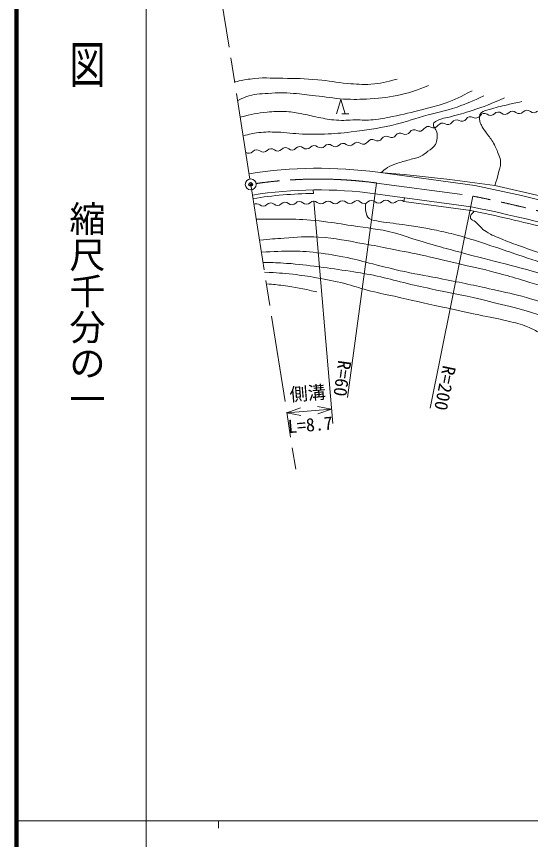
# Model space of a CAD drawing. Units: millimetres, scale not verified. Extents: x 40000 to 680000, y 20000 to 380000.
# Drawn here: x 40000 to 111268, y 202409 to 316557 of the extents above; entities that cross this region are included whole.
import ezdxf
from ezdxf.enums import TextEntityAlignment as Align

# ---------------------------------------------------------------- set-up
doc = ezdxf.new("R2010")
doc.units = ezdxf.units.MM
doc.header["$LTSCALE"] = 1000
doc.header["$PDMODE"] = 32
doc.header["$PDSIZE"] = 500
doc.linetypes.add('CHAIN', pattern=[18.5, 12, -1.5, 3.5, -1.5])
for name, color, linetype, lineweight in [('M-BGD', 7, 'Continuous', 13), ('M-BMK', 2, 'CHAIN', 13), ('M-BMK-SRVR', 3, 'Continuous', 13), ('M-STR-HTXT', 7, 'Continuous', 13), ('M-TTL', 2, 'Continuous', 140), ('M-TTL-BAND', 7, 'Continuous', 13)]:
    doc.layers.add(name, color=color, linetype=linetype, lineweight=lineweight)
doc.layers.add('M-OTRS', color=6, linetype='Continuous')
doc.styles.add('@ＭＳ ゴシック', font='')
doc.styles.add('ＭＳ ゴシック', font='')
doc.styles.get('@ＭＳ ゴシック').set_extended_font_data('@MS Gothic')
doc.styles.get('ＭＳ ゴシック').set_extended_font_data('MS Gothic')

msp = doc.modelspace()

# ---------------------------------------------------------------- linework, layer by layer
at = {"layer": 'M-BGD'}
for p, q in [((84386, 303041), (84986, 305041)), ((84986, 305041), (85586, 303041)), ((85086, 303041), (86086, 303041)), ((90116, 294946), (103540, 293121)), ((89914, 293460), (85872, 263733)), ((81156, 292503), (81162, 292003)), ((89712, 291973), (103041, 290161)), ((93708, 290905), (93778, 291421)), ((103291, 291641), (97363, 262233)), ((93708, 290905), (102971, 289646))]:
    msp.add_line(p, q, dxfattribs=at)
for points in [[(90829, 294849), (93754, 294628), (100059, 293944)], [(100059, 293944), (106328, 293115), (112726, 291617)]]:
    msp.add_lwpolyline(points, dxfattribs=at)
for centre, radius, start, end in [((102939, 301937), 725, 59.46424, 146.66988), ((103676, 303186), 725, 239.46424, 326.66988), ((104887, 302389), 725, 59.46424, 146.66988), ((105723, 303568), 725, 229.8404, 317.04604), ((106785, 302580), 725, 49.8404, 137.04604), ((107720, 303688), 725, 229.8404, 317.04604), ((108781, 302700), 725, 49.8404, 137.04604), ((109716, 303808), 725, 229.8404, 317.04604), ((110777, 302820), 725, 49.8404, 137.04604), ((111712, 303928), 725, 229.8404, 317.04604), ((97831, 301829), 725, 239.46424, 326.66988), ((99043, 301033), 725, 59.46424, 146.66988), ((99779, 302282), 725, 239.46424, 326.66988), ((100991, 301485), 725, 59.46424, 146.66988), ((101728, 302734), 725, 239.46424, 326.66988), ((93198, 299676), 725, 59.46424, 146.66988), ((93935, 300925), 725, 239.46424, 326.66988), ((95146, 300128), 725, 59.46424, 146.66988), ((95883, 301377), 725, 239.46424, 326.66988), ((97095, 300580), 725, 59.46424, 146.66988), ((87262, 298383), 725, 50.66981, 137.87545), ((88090, 299568), 725, 239.46424, 326.66988), ((89302, 298772), 725, 59.46424, 146.66988), ((90038, 300021), 725, 239.46424, 326.66988), ((91250, 299224), 725, 59.46424, 146.66988), ((91987, 300473), 725, 239.46424, 326.66988), ((73301, 297340), 725, 50.66981, 137.87545), ((74220, 298462), 725, 230.66981, 317.87545), ((75296, 297489), 725, 50.66981, 137.87545), ((76215, 298611), 725, 230.66981, 317.87545), ((77290, 297638), 725, 50.66981, 137.87545), ((78209, 298760), 725, 230.66981, 317.87545), ((79285, 297787), 725, 50.66981, 137.87545), ((80204, 298909), 725, 230.66981, 317.87545), ((81279, 297936), 725, 50.66981, 137.87545), ((82198, 299058), 725, 230.66981, 317.87545), ((83273, 298085), 725, 50.66981, 137.87545), ((84192, 299207), 725, 230.66981, 317.87545), ((85268, 298234), 725, 50.66981, 137.87545), ((86187, 299356), 725, 230.66981, 317.87545), ((72226, 298313), 725, 230.66981, 317.87545), ((81831, 234007), 61500, 82.25747, 98.97201), ((81831, 234007), 58500, 82.25747, 98.97201), ((63771, 95585), 201500, 72.58713, 78.61694), ((81831, 234007), 58000, 90.66067, 98.97201), ((93215, 290374), 725, 47.17224, 134.37788), ((73243, 289871), 725, 49.22765, 117.42351), ((74190, 290969), 725, 229.22765, 316.43329), ((75240, 289969), 725, 49.22765, 136.43329), ((76187, 291068), 725, 229.22765, 316.43329), ((77238, 290068), 725, 49.22765, 136.43329), ((78185, 291166), 725, 229.22765, 316.43329), ((79236, 290167), 725, 49.22765, 136.43329), ((80202, 291248), 725, 227.17224, 314.37788), ((81216, 290211), 725, 47.17224, 134.37788), ((82202, 291275), 725, 227.17224, 314.37788), ((83216, 290238), 725, 47.17224, 134.37788), ((84202, 291302), 725, 227.17224, 314.37788), ((85216, 290265), 725, 47.17224, 134.37788), ((86201, 291329), 725, 227.17224, 314.37788), ((87215, 290292), 725, 47.17224, 134.37788), ((88201, 291356), 725, 227.17224, 314.37788), ((89215, 290320), 725, 47.17224, 134.37788), ((90201, 291383), 725, 227.17224, 314.37788), ((91215, 290347), 725, 47.17224, 134.37788), ((92201, 291410), 725, 227.17224, 314.37788), ((63771, 95585), 198500, 72.58713, 78.58953), ((63771, 95585), 197980, 75.3888, 78.58953)]:
    msp.add_arc(centre, radius, start, end, dxfattribs=at)
for points, knots in [([(70231, 307477), (71228, 307718), (71549, 307762), (72404, 307883), (74146, 308130), (75148, 307991), (76907, 307981), (78808, 307971), (79875, 307940), (81769, 307785), (83382, 307654), (84266, 307389), (85880, 307263), (87151, 307164), (87871, 307080), (89143, 307165), (90580, 307262), (91137, 307424), (92765, 307851)], [0, 0, 0, 0, 1, 1, 1, 2, 2, 2, 3, 3, 3, 4, 4, 4, 5, 5, 5, 6, 6, 6, 6]), ([(97137, 307002), (95451, 306312), (94889, 306096), (93385, 305730), (91711, 305322), (90732, 305258), (89013, 305142), (87588, 305046), (86783, 305021), (85358, 305110), (83821, 305206), (82973, 305395), (81443, 305567), (80258, 305700), (79598, 305822), (78408, 305893), (77047, 305974), (76275, 306017), (74917, 305893), (73696, 305782), (72954, 305862), (71817, 305403), (71346, 305214), (71144, 305136), (70648, 304834)], [0, 0, 0, 0, 1, 1, 1, 2, 2, 2, 3, 3, 3, 4, 4, 4, 5, 5, 5, 6, 6, 6, 7, 7, 7, 8, 8, 8, 8]), ([(71003, 302587), (72737, 302991), (73269, 303151), (74754, 303283), (75681, 303365), (76205, 303414), (77135, 303380), (78022, 303349), (78513, 303237), (79387, 303087), (80350, 302921), (80873, 302741), (81834, 302565), (82811, 302386), (83356, 302245), (84347, 302173), (85376, 302098), (85957, 302193), (86990, 302206), (87958, 302218), (88505, 302146), (89469, 302238), (90498, 302337), (91066, 302463), (92080, 302663), (93763, 302993), (94691, 303255), (96354, 303674), (97559, 303978), (98247, 304115), (99421, 304522), (100946, 305052), (101477, 305361), (103174, 306252)], [0, 0, 0, 0, 1, 1, 1, 2, 2, 2, 3, 3, 3, 4, 4, 4, 5, 5, 5, 6, 6, 6, 7, 7, 7, 8, 8, 8, 9, 9, 9, 10, 10, 10, 11, 11, 11, 11]), ([(104805, 305567), (103097, 304761), (102570, 304529), (101085, 304000), (99306, 303366), (98239, 303237), (96419, 302728), (94695, 302245), (93765, 301834), (92014, 301455), (89844, 300986), (88607, 300808), (86402, 300542), (84955, 300367), (84139, 300310), (82682, 300248), (81498, 300198), (80832, 300197), (79648, 300248), (78282, 300307), (77524, 300476), (76157, 300509), (75150, 300534), (74578, 300574), (73579, 300444), (72722, 300332), (72397, 300252), (71415, 299980)], [0, 0, 0, 0, 1, 1, 1, 2, 2, 2, 3, 3, 3, 4, 4, 4, 5, 5, 5, 6, 6, 6, 7, 7, 7, 8, 8, 8, 9, 9, 9, 9]), ([(90512, 294892), (90918, 295247), (91060, 295366), (91454, 295607), (91881, 295866), (92148, 295968), (92617, 296140), (93336, 296405), (93768, 296463), (94502, 296683), (95120, 296868), (95500, 296889), (96078, 297174), (96492, 297377), (96680, 297569), (97042, 297854), (97479, 298196), (97795, 298345), (98084, 298818), (98266, 299115), (98281, 299333), (98308, 299679), (98334, 300001), (98372, 300193), (98291, 300506), (98242, 300695), (98163, 300784), (98067, 300954), (97978, 301112), (97876, 301176), (97826, 301350), (97787, 301486), (97778, 301579), (97826, 301712), (97874, 301846), (97970, 301885), (98084, 301970), (98348, 302165), (98538, 302210), (98842, 302332), (99336, 302529), (99654, 302503), (100168, 302642), (101359, 302961), (102026, 303141), (103199, 303520), (104984, 304097), (105577, 304374), (107677, 305259)], [0, 0, 0, 0, 1, 1, 1, 2, 2, 2, 3, 3, 3, 4, 4, 4, 5, 5, 5, 6, 6, 6, 7, 7, 7, 8, 8, 8, 9, 9, 9, 10, 10, 10, 11, 11, 11, 12, 12, 12, 13, 13, 13, 14, 14, 14, 15, 15, 15, 16, 16, 16, 16]), ([(106328, 293115), (106558, 293860), (106621, 294067), (106775, 294686), (106934, 295326), (107118, 295679), (107124, 296340), (107127, 296742), (106981, 296953), (106852, 297334), (106631, 297990), (106489, 298357), (106155, 298963), (105829, 299554), (105554, 299827), (105173, 300384), (104939, 300726), (104779, 300900), (104578, 301263), (104419, 301552), (104273, 301709), (104242, 302038), (104198, 302507), (104097, 302914), (104449, 303227), (104788, 303528), (105102, 303503), (105534, 303640), (106510, 303950), (107071, 304076), (108067, 304312), (108851, 304498), (109111, 304554), (110083, 304752)], [0, 0, 0, 0, 1, 1, 1, 2, 2, 2, 3, 3, 3, 4, 4, 4, 5, 5, 5, 6, 6, 6, 7, 7, 7, 8, 8, 8, 9, 9, 9, 10, 10, 10, 11, 11, 11, 11]), ([(88448, 290674), (88375, 290169), (88332, 289934), (88446, 289482), (88548, 289076), (88573, 288759), (88916, 288519), (89390, 288187), (89781, 288250), (90350, 288143), (91789, 287870), (92617, 287855), (94063, 287625), (95952, 287326), (97014, 287168), (98881, 286756), (99971, 286516), (100584, 286387), (101655, 286074), (103533, 285525), (104570, 285166), (106426, 284547), (107640, 284141), (108317, 283902), (109528, 283489), (111493, 282819), (112609, 282487), (114558, 281773), (116668, 281001), (117866, 280600), (119917, 279681), (121056, 279171), (121671, 278835), (122784, 278271), (124572, 277365), (125605, 276916), (127344, 275921), (128495, 275262), (128881, 275033), (130250, 274166)], [0, 0, 0, 0, 1, 1, 1, 2, 2, 2, 3, 3, 3, 4, 4, 4, 5, 5, 5, 6, 6, 6, 7, 7, 7, 8, 8, 8, 9, 9, 9, 10, 10, 10, 11, 11, 11, 12, 12, 12, 13, 13, 13, 13]), ([(130450, 275710), (129550, 276291), (129284, 276448), (128511, 276878), (127373, 277512), (126692, 277787), (125501, 278317), (124339, 278835), (123644, 279020), (122478, 279532), (121182, 280101), (120493, 280502), (119205, 281089), (117944, 281664), (117241, 281994), (115957, 282515), (115030, 282891), (114496, 283061), (113555, 283400), (112331, 283839), (111634, 284051), (110413, 284495), (109236, 284923), (108570, 285147), (107416, 285631), (106497, 286016), (105955, 286192), (105106, 286713), (104434, 287125), (104236, 287585), (103627, 288086), (103377, 288292), (103074, 288278), (102954, 288574), (102796, 288964), (103197, 289300), (103460, 289545)], [0, 0, 0, 0, 1, 1, 1, 2, 2, 2, 3, 3, 3, 4, 4, 4, 5, 5, 5, 6, 6, 6, 7, 7, 7, 8, 8, 8, 9, 9, 9, 10, 10, 10, 11, 11, 11, 12, 12, 12, 12]), ([(129875, 271895), (128657, 272987), (128277, 273309), (127175, 274115), (125861, 275077), (125055, 275522), (123632, 276316), (122119, 277159), (121244, 277586), (119660, 278288), (118380, 278854), (117628, 279087), (116316, 279574), (114850, 280118), (114037, 280449), (112544, 280917), (111016, 281395), (110146, 281616), (108600, 282031), (106208, 282674), (104849, 282962), (102456, 283603), (99893, 284290), (98454, 284670), (95912, 285432), (94522, 285848), (93772, 286180), (92368, 286546), (90112, 287136), (88784, 287172), (86481, 287547), (84978, 287791), (84136, 287935), (82623, 288118), (78980, 288561), (77660, 288455), (73234, 288458)], [0, 0, 0, 0, 1, 1, 1, 2, 2, 2, 3, 3, 3, 4, 4, 4, 5, 5, 5, 6, 6, 6, 7, 7, 7, 8, 8, 8, 9, 9, 9, 10, 10, 10, 11, 11, 11, 12, 12, 12, 12]), ([(129386, 269465), (127344, 270849), (126813, 271208), (125186, 272358), (123615, 273470), (122830, 274234), (121197, 275252), (119090, 276566), (117840, 277211), (115550, 278174), (113618, 278986), (112463, 279254), (110466, 279887), (109168, 280299), (108436, 280515), (107122, 280871), (105031, 281437), (103837, 281663), (101729, 282163), (99766, 282629), (98672, 282914), (96700, 283343), (94818, 283752), (93757, 283951), (91868, 284326), (90443, 284609), (89647, 284780), (88216, 285028), (85757, 285455), (84386, 285801), (81895, 285955), (80021, 286072), (78965, 285933), (77091, 285815), (75763, 285732), (75321, 285697), (73695, 285535)], [0, 0, 0, 0, 1, 1, 1, 2, 2, 2, 3, 3, 3, 4, 4, 4, 5, 5, 5, 6, 6, 6, 7, 7, 7, 8, 8, 8, 9, 9, 9, 10, 10, 10, 11, 11, 11, 12, 12, 12, 12]), ([(128451, 265749), (127628, 267371), (127266, 267987), (126215, 269202), (124922, 270696), (123870, 271216), (122227, 272314), (120217, 273658), (119071, 274413), (116877, 275427), (114559, 276499), (113146, 276835), (110699, 277567), (108903, 278105), (107859, 278269), (106030, 278686), (103342, 279299), (101826, 279598), (99124, 280145), (97057, 280564), (95884, 280727), (93822, 281167), (92082, 281538), (91124, 281815), (89396, 282237), (88008, 282575), (87246, 282831), (85845, 283112), (84222, 283438), (83306, 283600), (81662, 283793), (78673, 284144), (77542, 284011), (73957, 283879)], [0, 0, 0, 0, 1, 1, 1, 2, 2, 2, 3, 3, 3, 4, 4, 4, 5, 5, 5, 6, 6, 6, 7, 7, 7, 8, 8, 8, 9, 9, 9, 10, 10, 10, 11, 11, 11, 11]), ([(120197, 270588), (119390, 271334), (119169, 271539), (118481, 272116), (117799, 272687), (117455, 273066), (116694, 273526), (115821, 274054), (115245, 274187), (114296, 274561), (113467, 274887), (112986, 275028), (112134, 275290), (110476, 275797), (109535, 276038), (107855, 276465), (106079, 276917), (105082, 277164), (103294, 277570), (101017, 278087), (99723, 278294), (97441, 278792), (95978, 279111), (95160, 279295), (93703, 279639), (92257, 279980), (91466, 280250), (90012, 280555), (88552, 280862), (87724, 280981), (86251, 281214), (84556, 281481), (83603, 281610), (81901, 281825), (80169, 282044), (79201, 282203), (77458, 282319), (76181, 282403), (75745, 282421), (74183, 282446)], [0, 0, 0, 0, 1, 1, 1, 2, 2, 2, 3, 3, 3, 4, 4, 4, 5, 5, 5, 6, 6, 6, 7, 7, 7, 8, 8, 8, 9, 9, 9, 10, 10, 10, 11, 11, 11, 12, 12, 12, 13, 13, 13, 13]), ([(112389, 272751), (111699, 273136), (111471, 273241), (110858, 273502), (109842, 273935), (109220, 274045), (108147, 274308), (106574, 274693), (105676, 274828), (104093, 275167), (102057, 275602), (100917, 275847), (98884, 276294), (96345, 276853), (94923, 277171), (92387, 277744), (90918, 278076), (90087, 278227), (88629, 278603), (87401, 278920), (86743, 279204), (85514, 279516), (83999, 279901), (83133, 280045), (81595, 280322), (80322, 280551), (79604, 280657), (78319, 280805), (76793, 280980), (76268, 280997), (74397, 281087)], [0, 0, 0, 0, 1, 1, 1, 2, 2, 2, 3, 3, 3, 4, 4, 4, 5, 5, 5, 6, 6, 6, 7, 7, 7, 8, 8, 8, 9, 9, 9, 10, 10, 10, 10]), ([(74653, 279470), (75752, 279393), (76064, 279353), (76965, 279243), (78817, 279017), (79445, 278841), (81657, 278358)], [0, 0, 0, 0, 1, 1, 1, 2, 2, 2, 2])]:
    msp.add_open_spline(points, degree=3, knots=knots, dxfattribs=at)
at = {"layer": 'M-BMK'}
for p, q in [((72357, 294013), (67795, 322906)), ((89914, 293460), (103291, 291641)), ((72474, 293273), (78712, 253762))]:
    msp.add_line(p, q, dxfattribs=at)
for centre, radius, start, end in [((81831, 234007), 60000, 82.25747, 98.25235), ((63771, 95585), 200000, 72.58713, 78.60331)]:
    msp.add_arc(centre, radius, start, end, dxfattribs=at)
at = {"layer": 'M-BMK-SRVR'}
msp.add_circle((72473, 293273), 750, dxfattribs=at)
msp.add_point((72473, 293273), dxfattribs=at)
at = {"layer": 'M-OTRS'}
msp.add_point((72473, 293273), dxfattribs=at)
at = {"layer": 'M-STR-HTXT'}
for p, q in [((81246, 291006), (83849, 260116)), ((79358, 262264), (77476, 261586)), ((77476, 261586), (83681, 262109)), ((77476, 261586), (79445, 261232)), ((83681, 262109), (81712, 262462)), ((81799, 261431), (83681, 262109))]:
    msp.add_line(p, q, dxfattribs=at)
at = {"layer": 'M-TTL'}
msp.add_line((40000, 380000), (40000, 20000), dxfattribs=at)
at = {"layer": 'M-TTL-BAND'}
for p, q in [((58000, 370000), (58000, 20000)), ((40000, 205000), (579000, 205000)), ((68000, 205000), (68000, 204000))]:
    msp.add_line(p, q, dxfattribs=at)

# ---------------------------------------------------------------- texts
at = {"layer": 'M-BGD', "style": 'ＭＳ ゴシック'}
for s, rotation, p in [('R=60', 262.257, (84069, 269024)), ('R=200', 258.603, (98598, 268359))]:
    msp.add_text(s, height=1833, rotation=rotation, dxfattribs=at).set_placement(p, align=Align.BOTTOM_LEFT)
at = {"layer": 'M-STR-HTXT', "style": 'ＭＳ ゴシック'}
msp.add_text('側溝', height=1833, rotation=4.816, dxfattribs=at).set_placement((80495, 262844), align=Align.BOTTOM_CENTER)
at = {"layer": 'M-STR-HTXT', "style": '@ＭＳ ゴシック'}
msp.add_text('L=8.7', height=1833, rotation=4.816, dxfattribs=at).set_placement((80662, 260851), align=Align.TOP_CENTER)
at = {"layer": 'M-TTL-BAND', "style": '@ＭＳ ゴシック', "width": 1.4}
msp.add_text('平  面  図', height=3666, rotation=270, dxfattribs=at).set_placement((49777, 306475), align=Align.MIDDLE_RIGHT)
at = {"layer": 'M-TTL-BAND', "style": '@ＭＳ ゴシック'}
msp.add_text('縮尺千分の一', height=3666, rotation=270, dxfattribs=at).set_placement((49777, 261030), align=Align.MIDDLE_RIGHT)

doc.saveas('drawing.dxf')
